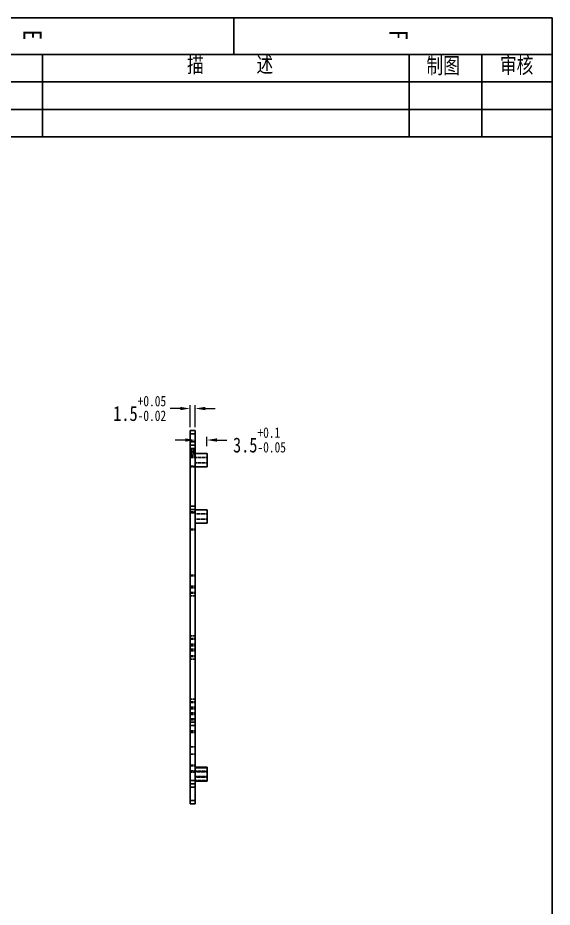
# Model space of a CAD drawing. Header units: inches. Extents: x 197 to 1691, y -77 to 347.
# Drawn here: x 1530.5 to 1691.2, y 78.4 to 346.1 of the extents above; entities that cross this region are included whole.
import ezdxf

# ---------------------------------------------------------------- set-up
doc = ezdxf.new("R2010")
doc.units = ezdxf.units.IN
doc.header["$LTSCALE"] = 1.21
doc.header["$MEASUREMENT"] = 0
doc.header["$PDMODE"] = 3
doc.header["$PDSIZE"] = 0.3125
doc.linetypes.add('HIDDEN', pattern=[0.2, 0.1, -0.1])
doc.layers.get('0').update_dxf_attribs({"linetype": 'CONTINUOUS'})
doc.layers.get('Defpoints').update_dxf_attribs({"linetype": 'CONTINUOUS'})
doc.layers.add('DEFAULT_2', color=8, linetype='HIDDEN')
doc.styles.get("Standard").update_dxf_attribs({"font": 'txt', "width": 0.8})
doc.dimstyles.new('YanXiu', dxfattribs={"dimscale": 1.5, "dimtxt": 3, "dimasz": 2, "dimexe": 0.66, "dimexo": 0.66, "dimgap": 0.66, "dimtad": 0, "dimdsep": 46, "dimtxsty": 'Standard', "dimcen": 0, "dimclrd": 3, "dimclre": 6, "dimclrt": 3, "dimazin": 2, "dimtm": 1e-09, "dimtfac": 1, "dimtofl": 0, "dimtmove": 0, "dimatfit": 3, "dimfxl": 0, "dimlwd": 5, "dimlwe": 5, "dimarcsym": 0})

# ---------------------------------------------------------------- blocks, each defined once
blk = doc.blocks.new('*D58')
at = {"color": 3, "lineweight": 5}
for p, q in [((1579.38, 228.52), (1576.38, 228.52)), ((1586.88, 228.52), (1589.88, 228.52))]:
    blk.add_line(p, q, dxfattribs=at)
at = {"color": 6, "lineweight": 5}
for p, q in [((1582.38, 222.91), (1582.38, 229.51)), ((1583.88, 222.91), (1583.88, 229.51))]:
    blk.add_line(p, q, dxfattribs=at)
at = {"color": 3}
for points in [[(1579.38, 229.02), (1579.38, 228.02), (1582.38, 228.52)], [(1586.88, 229.02), (1586.88, 228.02), (1583.88, 228.52)]]:
    blk.add_solid(points, dxfattribs=at)
at = {"layer": 'Defpoints', "color": 0}
for p in [(1582.38, 228.52), (1582.38, 221.92), (1583.88, 221.92)]:
    blk.add_point(p, dxfattribs=at)
at = {"color": 3, "insert": (1567.17, 228.52), "char_height": 4.5, "attachment_point": 5}
blk.add_mtext('1.5{\\H0.7x;\\S+0.05^ -0.02;}', dxfattribs=at)
blk = doc.blocks.new('*D59')
at = {"color": 6, "lineweight": 5}
for p, q in [((1583.88, 217.17), (1583.88, 220.03)), ((1587.38, 217.17), (1587.38, 220.03))]:
    blk.add_line(p, q, dxfattribs=at)
at = {"color": 3, "lineweight": 5}
for p, q in [((1580.88, 219.04), (1577.88, 219.04)), ((1590.38, 219.04), (1593.38, 219.04))]:
    blk.add_line(p, q, dxfattribs=at)
at = {"color": 3}
for points in [[(1580.88, 219.54), (1580.88, 218.54), (1583.88, 219.04)], [(1590.38, 219.54), (1590.38, 218.54), (1587.38, 219.04)]]:
    blk.add_solid(points, dxfattribs=at)
at = {"layer": 'Defpoints', "color": 0}
for p in [(1587.38, 219.04), (1583.88, 216.18), (1587.38, 216.18)]:
    blk.add_point(p, dxfattribs=at)
at = {"color": 3, "insert": (1603.19, 219.04), "char_height": 4.5, "attachment_point": 5}
blk.add_mtext('3.5{\\H0.7x;\\S+0.1^ -0.05;}', dxfattribs=at)

msp = doc.modelspace()

# ---------------------------------------------------------------- linework, layer by layer
at = {"color": 7, "linetype": 'Continuous'}
for p, q in [((1048.454, 346.125), (1691.201, 346.125)), ((1595.449, 335.119), (1595.449, 346.125)), ((1691.201, 346.125), (1691.201, -76.943)), ((1059.46, 335.119), (1691.201, 335.119)), ((1487.68, 335.092), (1690.703, 335.092)), ((1537.944, 335.092), (1537.944, 310.244)), ((1648.199, 335.119), (1648.199, 310.272)), ((1670.057, 335.119), (1670.057, 310.272)), ((1691.201, 335.119), (1691.201, 312.351)), ((1488.178, 326.855), (1691.201, 326.855)), ((1582.376, 109.52), (1582.376, 221.92)), ((1583.876, 221.92), (1582.376, 221.92)), ((1583.876, 220.92), (1582.376, 220.92)), ((1583.876, 109.52), (1583.876, 221.92)), ((1582.376, 217.52), (1583.876, 217.52)), ((1582.376, 216.52), (1583.876, 216.52)), ((1582.376, 215.52), (1583.876, 215.52)), ((1583.876, 215.02), (1587.476, 215.02)), ((1587.476, 215.021), (1587.476, 211.02)), ((1583.876, 211.02), (1587.476, 211.02)), ((1583.876, 199.12), (1582.376, 199.12)), ((1582.376, 198.12), (1583.876, 198.12)), ((1582.376, 197.12), (1583.876, 197.12)), ((1587.476, 198.02), (1583.876, 198.02)), ((1587.476, 194.02), (1587.476, 198.021)), ((1587.476, 194.02), (1583.876, 194.02)), ((1582.376, 135.12), (1583.876, 135.12)), ((1582.376, 134.12), (1583.876, 134.12)), ((1582.376, 133.12), (1583.876, 133.12)), ((1583.876, 120.551), (1587.476, 120.551)), ((1587.476, 116.351), (1587.476, 120.551)), ((1587.476, 120.351), (1583.876, 120.351)), ((1583.876, 116.551), (1582.376, 116.551)), ((1583.876, 115.551), (1582.376, 115.551)), ((1587.476, 116.351), (1583.876, 116.351)), ((1583.876, 114.55), (1582.376, 114.55)), ((1582.376, 110.52), (1583.876, 110.52)), ((1582.376, 109.52), (1583.876, 109.52))]:
    msp.add_line(p, q, dxfattribs=at)
for p, q in [((1488.178, 318.564), (1691.201, 318.564)), ((1691.201, 312.898), (1691.201, 318.564)), ((1691.201, 310.272), (1691.201, 312.898)), ((1488.178, 310.272), (1691.201, 310.272))]:
    msp.add_line(p, q)
at = {"layer": 'DEFAULT_2', "color": 8, "linetype": 'HIDDEN'}
for p, q in [((1583.876, 218.573), (1582.376, 218.573)), ((1582.376, 218.52), (1583.876, 218.52)), ((1582.376, 216.02), (1583.876, 216.02)), ((1582.376, 215.02), (1583.876, 215.02)), ((1583.876, 214.449), (1582.376, 214.449)), ((1583.876, 214.273), (1582.376, 214.273)), ((1583.876, 213.734), (1582.376, 213.734)), ((1583.876, 213.82), (1587.476, 213.82)), ((1583.876, 212.22), (1587.476, 212.22)), ((1583.876, 211.22), (1582.376, 211.22)), ((1582.376, 211.02), (1583.876, 211.02)), ((1583.876, 197.42), (1582.376, 197.42)), ((1583.876, 197.22), (1582.376, 197.22)), ((1587.476, 196.82), (1583.876, 196.82)), ((1587.476, 195.22), (1583.876, 195.22)), ((1583.876, 192.17), (1582.376, 192.17)), ((1583.876, 191.97), (1582.376, 191.97)), ((1583.876, 178.37), (1582.376, 178.37)), ((1583.876, 178.17), (1582.376, 178.17)), ((1583.876, 175.062), (1582.376, 175.062)), ((1583.876, 174.562), (1582.376, 174.562)), ((1583.876, 173.12), (1582.376, 173.12)), ((1583.876, 172.92), (1582.376, 172.92)), ((1582.376, 172.12), (1583.876, 172.12)), ((1582.376, 160.12), (1583.876, 160.12)), ((1583.876, 159.32), (1582.376, 159.32)), ((1583.876, 159.12), (1582.376, 159.12)), ((1583.876, 157.562), (1582.376, 157.562)), ((1583.876, 157.062), (1582.376, 157.062)), ((1583.876, 156.129), (1582.376, 156.129)), ((1583.876, 155.629), (1582.376, 155.629)), ((1583.876, 154.07), (1582.376, 154.07)), ((1583.876, 153.87), (1582.376, 153.87)), ((1582.376, 153.07), (1583.876, 153.07)), ((1582.376, 141.07), (1583.876, 141.07)), ((1583.876, 140.27), (1582.376, 140.27)), ((1583.876, 140.07), (1582.376, 140.07)), ((1583.876, 138.629), (1582.376, 138.629)), ((1583.876, 138.129), (1582.376, 138.129)), ((1583.876, 136.962), (1582.376, 136.962)), ((1583.876, 136.462), (1582.376, 136.462)), ((1583.876, 135.02), (1582.376, 135.02)), ((1583.876, 134.82), (1582.376, 134.82)), ((1583.876, 131.52), (1582.376, 131.52)), ((1583.876, 131.023), (1582.376, 131.023)), ((1583.876, 126.723), (1582.376, 126.723)), ((1583.876, 124.52), (1582.376, 124.52)), ((1583.876, 121.22), (1582.376, 121.22)), ((1583.876, 121.02), (1582.376, 121.02)), ((1583.876, 119.462), (1582.376, 119.462)), ((1582.376, 119.044), (1583.876, 119.044)), ((1583.876, 119.351), (1587.476, 119.351)), ((1587.476, 119.151), (1583.876, 119.151)), ((1583.876, 117.751), (1587.476, 117.751)), ((1587.476, 117.551), (1583.876, 117.551)), ((1583.876, 116.551), (1587.476, 116.551))]:
    msp.add_line(p, q, dxfattribs=at)

# ---------------------------------------------------------------- texts
at = {"color": 7, "linetype": 'Continuous', "char_height": 5.503, "width": 5.50297, "attachment_point": 1, "rotation": 270, "line_spacing_factor": 0.9}
for s, insert in [('E', (1537.668, 342.457)), ('F', (1647.728, 342.457))]:
    msp.add_mtext(s, dxfattribs=dict(at, insert=insert))
at = {"char_height": 4.8438, "attachment_point": 1}
for s, width, insert, own_width in [('描      述', 20.53179, (1581.403, 334.49), 38.22622), ('制图', 8.18568, (1653.385, 334.161), 12.03295), ('审核', 8.11295, (1675.472, 334.283), 11.92604)]:
    msp.add_mtext_dynamic_manual_height_columns(s, width=width, gutter_width=1, heights=[0], dxfattribs=dict(at, insert=insert)).dxf.set("width", own_width)

# ---------------------------------------------------------------- dimensions: what is measured, and where the dimension line sits
for base, p1, p2, text, picture, middle in [((1582.376, 228.525), (1583.876, 221.92), (1582.376, 221.92), '<>{\\H0.7x;\\S+0.05^ -0.02;}', '*D58', (1567.166, 228.525)), ((1587.376, 219.042), (1583.876, 216.183), (1587.376, 216.182), '<>{\\H0.7x;\\S+0.1^ -0.05;}', '*D59', (1603.186, 219.042))]:
    dim = msp.add_linear_dim(base=base, p1=p1, p2=p2, text=text, dimstyle='YanXiu')
    dim.commit()
    dim.dimension.update_dxf_attribs({"geometry": picture, "text_midpoint": middle})

doc.saveas('drawing.dxf')
